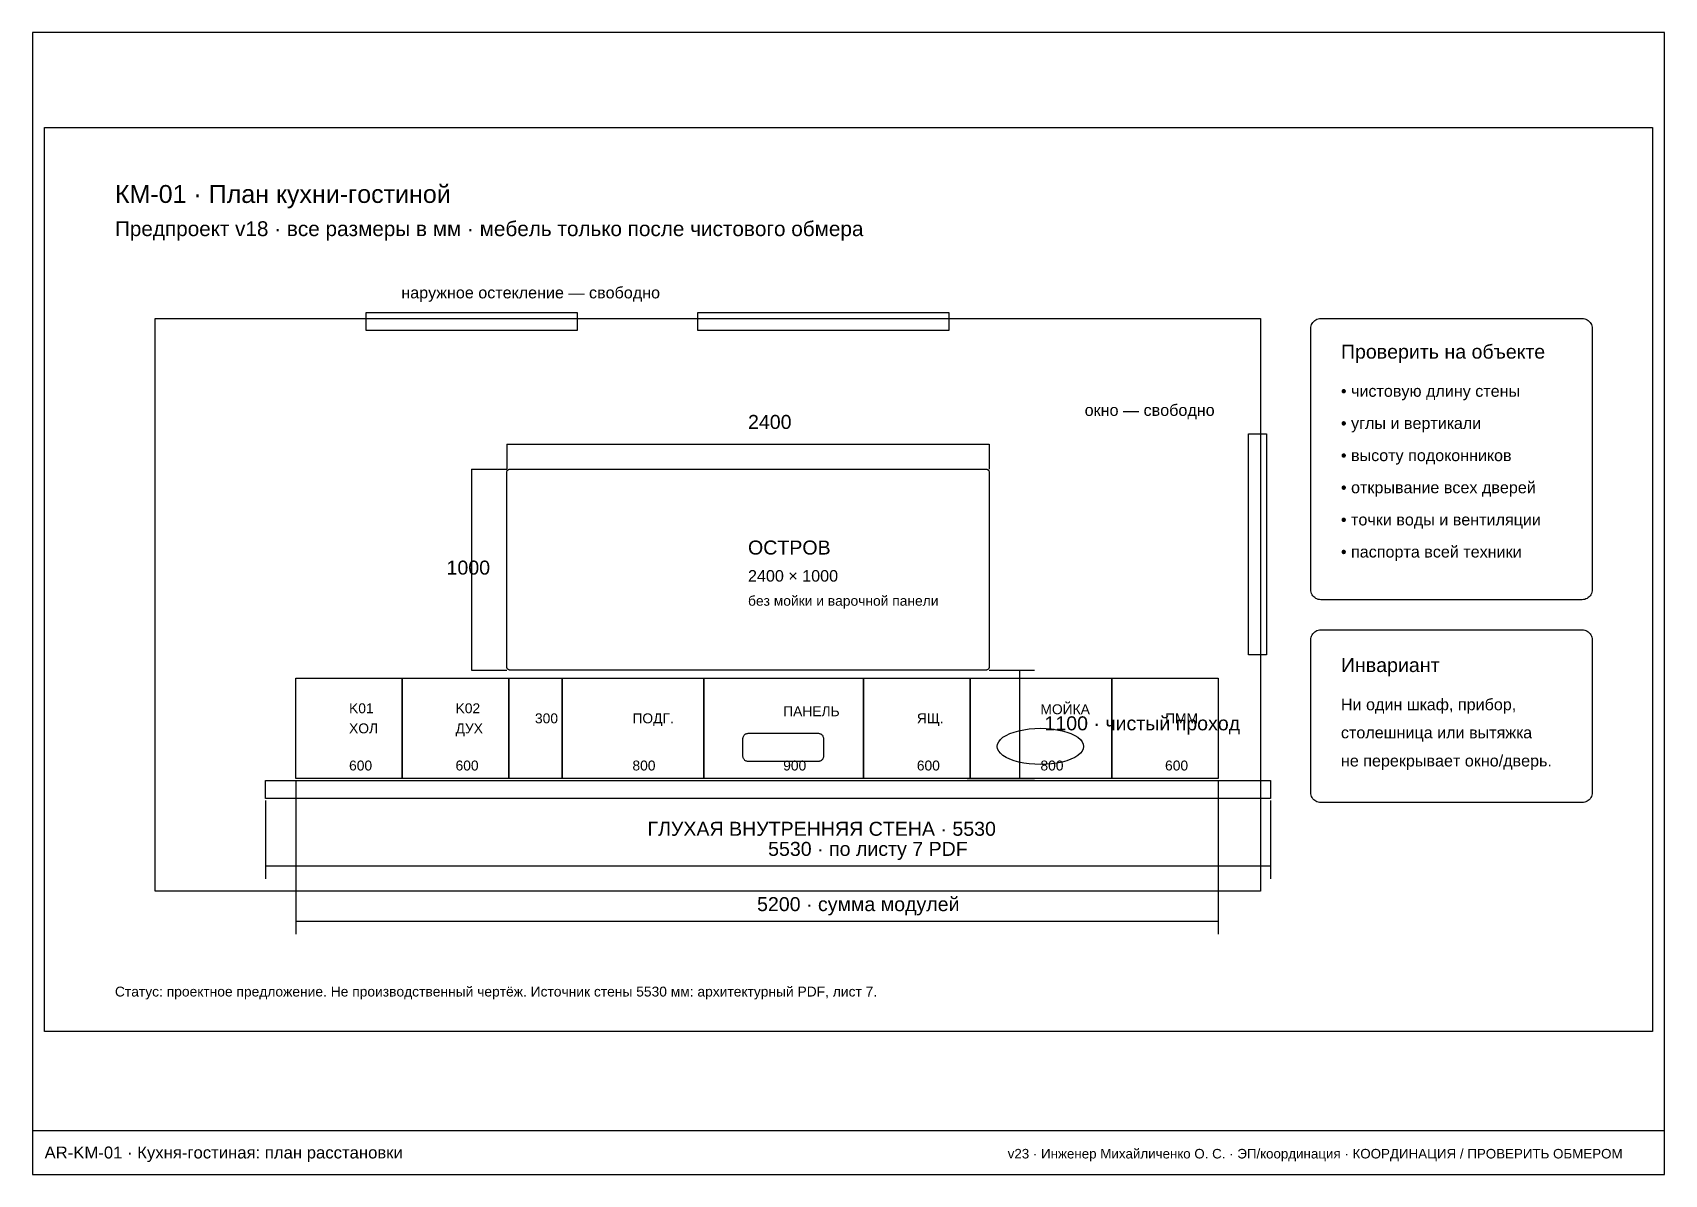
# Paper-space layout 'AR-KM-01' of a CAD drawing. Header units: millimetres. Extents: x 5 to 415, y 5 to 292.
import ezdxf

# ---------------------------------------------------------------- set-up
doc = ezdxf.new("R2010")
doc.units = ezdxf.units.MM
for name, color, linetype in [('A-DIMS', 1, 'Continuous'), ('A-FRAME', 7, 'Continuous'), ('A-OBJECT', 8, 'Continuous'), ('A-TEXT', 7, 'Continuous')]:
    doc.layers.add(name, color=color, linetype=linetype)
doc.styles.add('ARIAL', font='arial.ttf')

psp = doc.layouts.new('AR-KM-01')

# ---------------------------------------------------------------- linework, layer by layer
at = {"layer": 'A-DIMS'}
for points in [[(124.15, 188.59), (245.35, 188.59)], [(115.31, 182.28), (115.31, 131.78)], [(252.93, 131.78), (252.93, 104.5)], [(63.55, 82.54), (316.05, 82.54)], [(71.12, 68.65), (302.92, 68.65)]]:
    psp.add_lwpolyline(points, dxfattribs=at)
at = {"layer": 'A-FRAME'}
psp.add_line((5, 16), (415, 16), dxfattribs=at)
psp.add_lwpolyline([(5, 5), (415, 5), (415, 292), (5, 292)], close=True, dxfattribs=at)
at = {"layer": 'A-OBJECT'}
for points in [[(8, 268.12), (412, 268.12), (412, 40.88), (8, 40.88), (8, 268.12)], [(88.8, 221.66), (141.82, 221.66), (141.82, 217.12), (88.8, 217.12), (88.8, 221.66)], [(172.12, 221.66), (235.25, 221.66), (235.25, 217.12), (172.12, 217.12), (172.12, 221.66)], [(35.77, 220.15), (313.52, 220.15), (313.52, 76.22), (35.77, 76.22), (35.77, 220.15)], [(328.68, 220.15), (394.32, 220.15), (394.65, 220.13), (394.98, 220.06), (395.29, 219.96), (395.59, 219.81), (395.86, 219.63), (396.11, 219.41), (396.33, 219.16), (396.51, 218.89), (396.66, 218.59), (396.76, 218.28), (396.83, 217.95), (396.85, 217.62), (396.85, 151.97), (396.83, 151.65), (396.76, 151.32), (396.66, 151.01), (396.51, 150.71), (396.33, 150.44), (396.11, 150.19), (395.86, 149.97), (395.59, 149.79), (395.29, 149.64), (394.98, 149.54), (394.65, 149.47), (394.32, 149.45), (328.68, 149.45), (328.35, 149.47), (328.02, 149.54), (327.71, 149.64), (327.41, 149.79), (327.14, 149.97), (326.89, 150.19), (326.67, 150.44), (326.49, 150.71), (326.34, 151.01), (326.24, 151.32), (326.17, 151.65), (326.15, 151.97), (326.15, 217.62), (326.17, 217.95), (326.24, 218.28), (326.34, 218.59), (326.49, 218.89), (326.67, 219.16), (326.89, 219.41), (327.14, 219.63), (327.41, 219.81), (327.71, 219.96), (328.02, 220.06), (328.35, 220.13), (328.68, 220.15), (328.68, 220.15)], [(310.5, 191.11), (315.04, 191.11), (315.04, 135.56), (310.5, 135.56), (310.5, 191.11)], [(124.91, 182.28), (244.59, 182.28), (244.69, 182.27), (244.79, 182.25), (244.88, 182.22), (244.97, 182.17), (245.05, 182.12), (245.13, 182.05), (245.19, 181.98), (245.25, 181.9), (245.29, 181.81), (245.32, 181.71), (245.34, 181.62), (245.35, 181.52), (245.35, 132.53), (245.34, 132.43), (245.32, 132.34), (245.29, 132.24), (245.25, 132.15), (245.19, 132.07), (245.13, 132), (245.05, 131.93), (244.97, 131.88), (244.88, 131.83), (244.79, 131.8), (244.69, 131.78), (244.59, 131.78), (124.91, 131.78), (124.81, 131.78), (124.71, 131.8), (124.62, 131.83), (124.53, 131.88), (124.45, 131.93), (124.37, 132), (124.31, 132.07), (124.25, 132.15), (124.21, 132.24), (124.18, 132.34), (124.16, 132.43), (124.15, 132.53), (124.15, 181.52), (124.16, 181.62), (124.18, 181.71), (124.21, 181.81), (124.25, 181.9), (124.31, 181.98), (124.37, 182.05), (124.45, 182.12), (124.53, 182.17), (124.62, 182.22), (124.71, 182.25), (124.81, 182.27), (124.91, 182.28), (124.91, 182.28)], [(328.68, 141.88), (394.32, 141.88), (394.65, 141.85), (394.98, 141.79), (395.29, 141.68), (395.59, 141.54), (395.86, 141.35), (396.11, 141.14), (396.33, 140.89), (396.51, 140.61), (396.66, 140.32), (396.76, 140), (396.83, 139.68), (396.85, 139.35), (396.85, 100.97), (396.83, 100.64), (396.76, 100.32), (396.66, 100), (396.51, 99.71), (396.33, 99.43), (396.11, 99.18), (395.86, 98.97), (395.59, 98.78), (395.29, 98.64), (394.98, 98.53), (394.65, 98.47), (394.32, 98.44), (328.68, 98.44), (328.35, 98.47), (328.02, 98.53), (327.71, 98.64), (327.41, 98.78), (327.14, 98.97), (326.89, 99.18), (326.67, 99.43), (326.49, 99.71), (326.34, 100), (326.24, 100.32), (326.17, 100.64), (326.15, 100.97), (326.15, 139.35), (326.17, 139.68), (326.24, 140), (326.34, 140.32), (326.49, 140.61), (326.67, 140.89), (326.89, 141.14), (327.14, 141.35), (327.41, 141.54), (327.71, 141.68), (328.02, 141.79), (328.35, 141.85), (328.68, 141.88), (328.68, 141.88)], [(71.12, 129.75), (97.89, 129.75), (97.89, 104.5), (71.12, 104.5), (71.12, 129.75)], [(97.89, 129.75), (124.66, 129.75), (124.66, 104.5), (97.89, 104.5), (97.89, 129.75)], [(124.66, 129.75), (138.04, 129.75), (138.04, 104.5), (124.66, 104.5), (124.66, 129.75)], [(138.04, 129.75), (173.64, 129.75), (173.64, 104.5), (138.04, 104.5), (138.04, 129.75)], [(173.64, 129.75), (213.79, 129.75), (213.79, 104.5), (173.64, 104.5), (173.64, 129.75)], [(213.79, 129.75), (240.55, 129.75), (240.55, 104.5), (213.79, 104.5), (213.79, 129.75)], [(240.55, 129.75), (276.15, 129.75), (276.15, 104.5), (240.55, 104.5), (240.55, 129.75)], [(276.15, 129.75), (302.92, 129.75), (302.92, 104.5), (276.15, 104.5), (276.15, 129.75)], [(184.75, 115.87), (202.43, 115.87), (202.59, 115.86), (202.75, 115.82), (202.91, 115.77), (203.06, 115.7), (203.19, 115.61), (203.32, 115.5), (203.43, 115.37), (203.52, 115.24), (203.59, 115.09), (203.64, 114.93), (203.68, 114.77), (203.69, 114.61), (203.69, 110.06), (203.68, 109.9), (203.64, 109.73), (203.59, 109.58), (203.52, 109.43), (203.43, 109.29), (203.32, 109.17), (203.19, 109.06), (203.06, 108.97), (202.91, 108.89), (202.75, 108.84), (202.59, 108.81), (202.43, 108.8), (184.75, 108.8), (184.59, 108.81), (184.42, 108.84), (184.27, 108.89), (184.12, 108.97), (183.98, 109.06), (183.86, 109.17), (183.75, 109.29), (183.66, 109.43), (183.58, 109.58), (183.53, 109.73), (183.5, 109.9), (183.49, 110.06), (183.49, 114.61), (183.5, 114.77), (183.53, 114.93), (183.58, 115.09), (183.66, 115.24), (183.75, 115.37), (183.86, 115.5), (183.98, 115.61), (184.12, 115.7), (184.27, 115.77), (184.42, 115.82), (184.59, 115.86), (184.75, 115.87), (184.75, 115.87)], [(269.08, 112.58), (268.99, 111.99), (268.72, 111.41), (268.26, 110.85), (267.63, 110.31), (266.84, 109.82), (265.9, 109.37), (264.84, 108.98), (263.66, 108.65), (262.38, 108.39), (261.04, 108.19), (259.64, 108.08), (258.23, 108.04), (256.81, 108.08), (255.42, 108.19), (254.07, 108.39), (252.8, 108.65), (251.62, 108.98), (250.55, 109.37), (249.61, 109.82), (248.82, 110.31), (248.2, 110.85), (247.74, 111.41), (247.46, 111.99), (247.37, 112.58), (247.46, 113.18), (247.74, 113.76), (248.2, 114.32), (248.82, 114.86), (249.61, 115.35), (250.55, 115.8), (251.62, 116.19), (252.8, 116.52), (254.07, 116.78), (255.42, 116.98), (256.81, 117.09), (258.23, 117.13), (259.64, 117.09), (261.04, 116.98), (262.38, 116.78), (263.66, 116.52), (264.84, 116.19), (265.9, 115.8), (266.84, 115.35), (267.63, 114.86), (268.26, 114.32), (268.72, 113.76), (268.99, 113.18), (269.08, 112.58), (269.08, 112.58)], [(63.55, 104), (316.05, 104), (316.05, 99.45), (63.55, 99.45), (63.55, 104)]]:
    psp.add_lwpolyline(points, close=True, dxfattribs=at)
for points in [[(124.15, 188.59), (124.15, 182.28)], [(245.35, 188.59), (245.35, 182.28)], [(115.31, 182.28), (124.15, 182.28)], [(115.31, 131.78), (124.15, 131.78)], [(245.35, 131.78), (256.71, 131.78)], [(71.12, 104), (71.12, 65.37)], [(239.79, 104.5), (256.71, 104.5)], [(302.92, 104), (302.92, 65.37)], [(63.55, 98.95), (63.55, 79.25)], [(316.05, 98.95), (316.05, 79.25)]]:
    psp.add_lwpolyline(points, dxfattribs=at)

# ---------------------------------------------------------------- texts
at = {"layer": 'A-DIMS', "style": 'ARIAL'}
psp.add_text('v23 · Инженер Михайличенко О. С. · ЭП/координация · КООРДИНАЦИЯ / ПРОВЕРИТЬ ОБМЕРОМ', height=2.4, dxfattribs=at).set_placement((250, 9))
at = {"layer": 'A-TEXT', "style": 'ARIAL'}
for s, height, p in [('КМ-01 · План кухни-гостиной', 4.5, (25.68, 249.19)), ('Предпроект v18 · все размеры в мм · мебель только после чистового обмера', 3.7269, (25.68, 240.85)), ('наружное остекление — свободно', 2.8987, (97.64, 225.2)), ('Проверить на объекте', 3.5198, (333.73, 210.05)), ('• чистовую длину стены', 2.8987, (333.73, 200.46)), ('окно — свободно', 2.8987, (269.34, 195.66)), ('2400', 3.52, (184.75, 192.38)), ('• углы и вертикали', 2.8987, (333.73, 192.38)), ('• высоту подоконников', 2.8987, (333.73, 184.29)), ('• открывание всех дверей', 2.8987, (333.73, 176.22)), ('• точки воды и вентиляции', 2.8987, (333.73, 168.13)), ('ОСТРОВ', 3.52, (184.75, 160.81)), ('• паспорта всей техники', 2.8987, (333.73, 160.06)), ('1000', 3.52, (109, 155.76)), ('2400 × 1000', 2.8987, (184.75, 154)), ('без мойки и варочной панели', 2.4846, (184.75, 147.94)), ('Инвариант', 3.52, (333.73, 131.27)), ('K01', 2.485, (84.51, 120.92)), ('K02', 2.485, (111.27, 120.92)), ('МОЙКА', 2.485, (258.23, 120.67)), ('Ни один шкаф, прибор,', 2.8987, (333.73, 121.67)), ('300', 2.485, (131.22, 118.39)), ('ПОДГ.', 2.485, (155.71, 118.39)), ('ПАНЕЛЬ', 2.485, (193.59, 120.16)), ('ЯЩ.', 2.485, (227.17, 118.39)), ('1100 · чистый проход', 3.5198, (259.24, 116.62)), ('ПММ', 2.485, (289.54, 118.39)), ('ХОЛ', 2.485, (84.51, 115.87)), ('ДУХ', 2.485, (111.27, 115.87)), ('столешница или вытяжка', 2.8987, (333.73, 114.61)), ('600', 2.485, (84.51, 106.53)), ('600', 2.485, (111.27, 106.53)), ('800', 2.485, (155.71, 106.53)), ('900', 2.485, (193.59, 106.53)), ('600', 2.485, (227.17, 106.53)), ('800', 2.485, (258.23, 106.53)), ('600', 2.485, (289.54, 106.53)), ('не перекрывает окно/дверь.', 2.8987, (333.73, 107.53)), ('ГЛУХАЯ ВНУТРЕННЯЯ СТЕНА · 5530', 3.5198, (159.5, 90.11)), ('5530 · по листу 7 PDF', 3.5198, (189.8, 85.06)), ('5200 · сумма модулей', 3.5198, (187.02, 71.17)), ('Статус: проектное предложение. Не производственный чертёж. Источник стены 5530 мм: архитектурный PDF, лист 7.', 2.4846, (25.68, 49.71)), ('AR-KM-01 · Кухня-гостиная: план расстановки', 3, (8, 9))]:
    psp.add_text(s, height=height, dxfattribs=at).set_placement(p)

doc.saveas('drawing.dxf')
